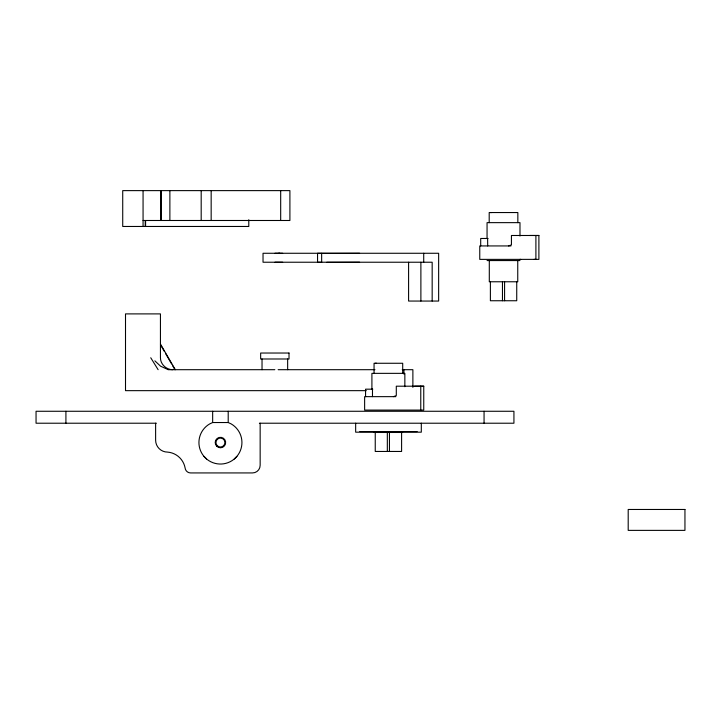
<?xml version="1.0" encoding="UTF-8"?>
<svg xmlns="http://www.w3.org/2000/svg" width="721" height="721" viewBox="0 0 721 721"><rect width="100%" height="100%" fill="white"/><g stroke="black" fill="none" stroke-linecap="round" stroke-linejoin="round"><path stroke-width="1.08" d="M365.565 396.649L365.565 389.178L372.775 389.178M372.478 396.649L372.487 389.178M374.055 373.352L374.055 363.267L402.706 363.267L402.706 373.352M393.432 396.649L396.298 395.568L396.298 386.195L423.759 386.195L423.75 410.087L364.628 410.087L364.628 396.649L395.865 396.649M480.7 245.933L480.7 238.471L488.018 238.471M487.621 238.471L487.693 245.933M489.198 222.645L489.198 212.551L517.849 212.551L517.84 222.645M508.566 245.933L511.432 244.861L511.432 235.488L538.893 235.488L538.893 259.371L479.762 259.38L479.762 245.933L511.009 245.933M234.253 459.016L236.903 456.366A21.504 21.504 0 0 0 231.189 423.921L228.206 422.533L212.659 422.533L209.676 423.921A21.504 21.504 0 0 0 203.962 456.366L206.612 459.016M279.64 253.251L278.712 253.251M490.361 212.551L491.659 212.551M375.226 363.267L376.524 363.267M321.638 253.35L321.665 262.309L317.546 262.246L317.546 253.287L326.712 253.35A208.018 2.767 0.4 0 0 353.344 253.296L359.581 253.269M143.064 220.491L289.905 220.491L289.905 190.623L122.723 190.623L122.723 226.466L248.79 226.466L248.79 219.743M534.009 259.371L535.901 259.371L535.901 235.479M519.922 259.38L520.706 259.38M487.054 260.56L519.985 260.56M154.862 360.842L160.576 366.196L168.245 369.693L274.836 369.693M278.153 369.693L374.956 369.693M402.255 369.693L412.881 369.693L412.881 387.348M366.25 390.656L125.508 390.656L125.508 313.896L160.441 313.896L160.441 357.751C160.422 364.285 166.317 369.756 172.77 369.693M156.367 423.218L36.05 423.218L36.05 411.267L513.929 411.267L513.929 423.218L259.407 423.218M359.806 431.573L417.153 431.573M374.154 432.474L402.606 432.474M529.71 235.479L538.893 235.488M414.575 386.186L423.759 386.195M274.971 253.269L282.659 253.296M274.971 262.228L282.659 262.255M150.743 357.751L158.124 369.693M160.441 344.034L175.32 369.693M160.612 344.98L164.469 351.632M165.569 353.533L171.634 363.988M172.734 365.889L174.942 369.693M519.985 236.019L519.985 222.645L487.054 222.645L487.054 238.471M517.75 260.56L517.75 281.767L489.298 281.767L489.298 260.56M516.741 281.767L516.732 300.747L490.388 300.747L490.388 281.767M504.583 281.767L504.583 300.747M502.465 281.767L502.465 300.747M484.061 411.267L484.061 423.218M432.167 301.054L432.167 262.228L263.03 262.228L263.03 253.269L438.647 253.269L438.647 301.054L408.591 301.054L408.591 262.228M423.714 253.269L423.714 262.228M421.307 423.218L421.307 432.176L355.66 432.176L355.66 423.218M420.884 262.228L420.884 301.054M420.767 386.186L420.767 410.087M404.851 386.735L404.851 373.352L371.91 373.352L371.91 389.178M403.922 369.693L403.922 374.109M401.597 432.474L401.597 451.454L375.244 451.454L375.244 432.474M389.448 432.474L389.448 451.454M387.33 432.474L387.33 451.454M287.652 358.995L287.652 369.693M280.685 190.623L280.685 220.491M262.029 358.995L262.029 369.693M260.155 423.218L260.155 465.297A7.634 7.634 0 0 1 252.521 472.931L190.614 472.931A5.534 5.534 0 0 1 185.099 467.911A19.44 19.44 0 0 0 167.569 452.103A11.951 11.951 0 0 1 155.619 440.152L155.619 423.218M228.206 411.267L228.206 422.533M212.659 411.267L212.659 422.533M211.163 190.623L211.163 220.491M201.186 190.623L201.186 220.491M169.877 190.623L169.877 220.491M145.588 220.491L145.588 226.466M145.218 220.491L145.218 226.466M143.064 190.623L143.064 226.466M65.917 411.267L65.917 423.218M236.903 456.366A21.504 21.504 0 0 1 203.962 456.366M359.581 262.228A208.018 2.767 0.4 0 1 326.73 262.309M289.013 353.029L260.66 353.029L260.66 358.995L289.013 358.995L289.013 353.029M684.95 509.468L628.198 509.468L628.198 530.377L684.95 530.377L684.95 509.468M160.972 220.491L160.972 190.623L160.963 220.491M216.733 446.245A5.227 5.227 0 0 0 225.484 443.902A5.227 5.227 0 0 0 219.076 437.494A5.227 5.227 0 0 0 216.733 446.245M217.264 445.713A4.479 4.479 0 0 0 224.763 443.703A4.479 4.479 0 0 0 219.274 438.215A4.479 4.479 0 0 0 217.264 445.713"/></g></svg>
